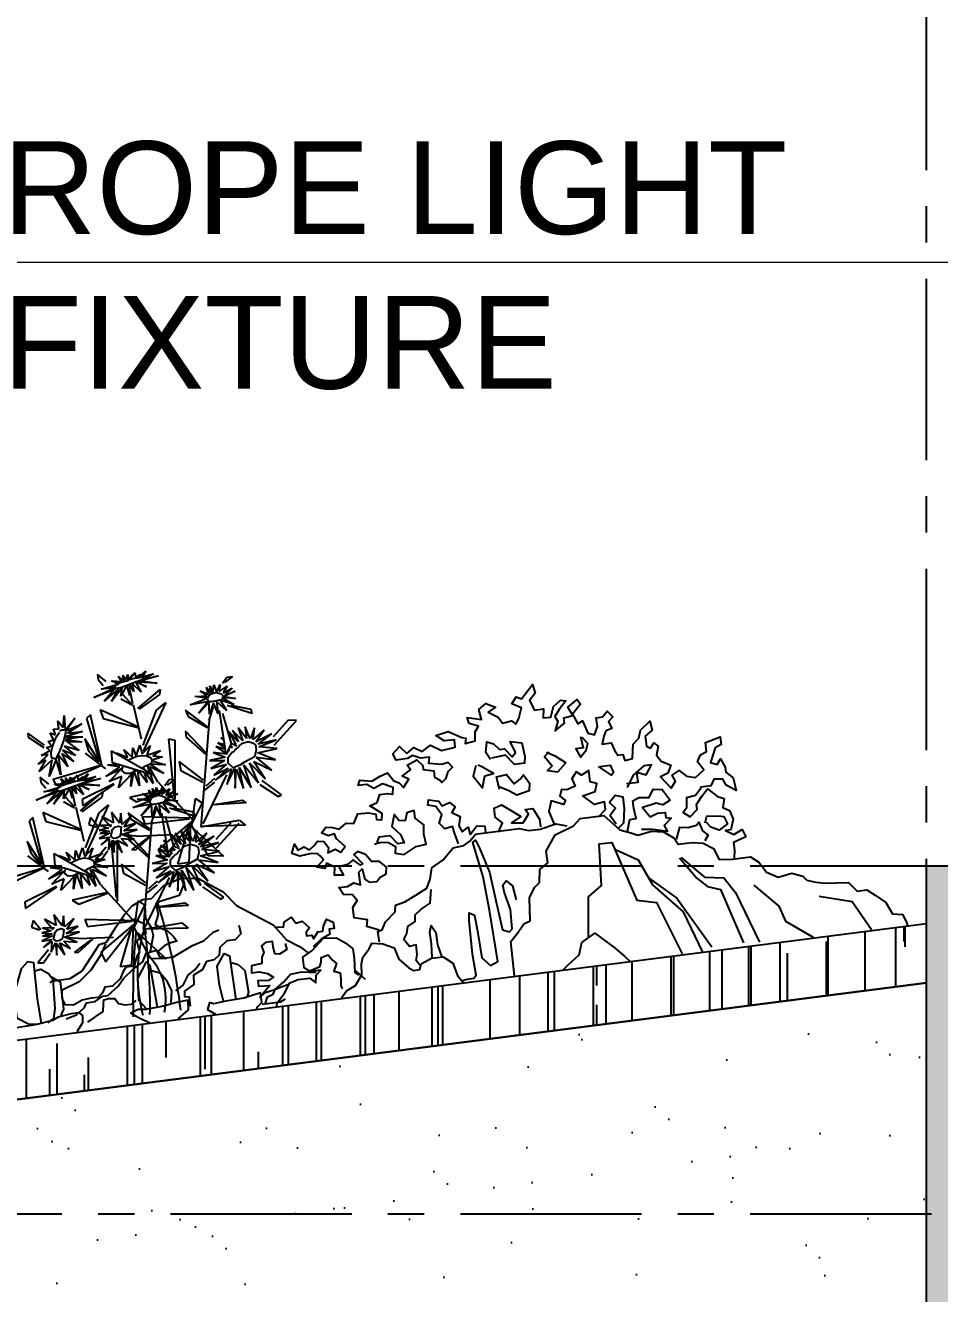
# Model space of a CAD drawing. Header units: inches. Extents: x 50027 to 54188, y -4291 to 1318.
# Drawn here: x 51538.45 to 51570, y -135.52 to -91.79 of the extents above; entities that cross this region are included whole.
import ezdxf

# ---------------------------------------------------------------- set-up
doc = ezdxf.new("R2010")
doc.units = ezdxf.units.IN
doc.linetypes.add('CENTER', pattern=[2, 1.25, -0.25, 0.25, -0.25])
doc.layers.add('05--TEXT-3', color=3, linetype='Continuous', lineweight=35)
doc.layers.add('3', color=7, linetype='Continuous', true_color=0x61993b)
doc.layers.add('4', color=7, linetype='Continuous', true_color=0x637d96)
for name, color, linetype in [('A-TYP-ST-Hatch', 8, 'Continuous'), ('AR-FLOWER', 93, 'Continuous'), ('BH', 3, 'Continuous'), ('HATCH', 251, 'Continuous'), ('KERB STONE', 6, 'Continuous'), ('ROAD CL', 251, 'CENTER'), ('SECTION', 8, 'Continuous')]:
    doc.layers.add(name, color=color, linetype=linetype)
doc.styles.add('3-16', font='arial.ttf')
doc.styles.add('TIME NEW', font='times.ttf')
doc.dimstyles.new('3-8 LEADER', dxfattribs={"dimscale": 0.4, "dimtxt": 8, "dimasz": 4, "dimexe": 6, "dimexo": 6, "dimgap": 0, "dimtad": 0, "dimdec": 0, "dimzin": 12, "dimdsep": 46, "dimlunit": 4, "dimtxsty": 'TIME NEW', "dimblk": 'DIM AERO', "dimcen": 0, "dimdle": 20, "dimclrd": 1, "dimclre": 9, "dimclrt": 2, "dimadec": 0, "dimazin": 0, "dimtfac": 1, "dimtdec": 0, "dimtofl": 0, "dimtmove": 1, "dimatfit": 3, "dimldrblk": 'DIM AERO', "dimfxl": 1, "dimtvp": 0.75, "dimtolj": 1, "dimtzin": 12, "dimlwd": 18, "dimlwe": 18, "dimarcsym": 1})

# ---------------------------------------------------------------- blocks, each defined once
blk = doc.blocks.new('DIM AERO')
at = {"color": 2}
blk.add_line((0, 0), (-1.414, 0), dxfattribs=at)
at = {"color": 2, "const_width": 0.01}
blk.add_lwpolyline([(-1, -1), (0, 0), (-1, 1)], dxfattribs=at)
blk = doc.blocks.new('A$C054A269F')
at = {"layer": '3'}
for points in [[(640.5, 51.07), (635.43, 53.32), (636, 56.14), (630.37, 57.82), (630.37, 62.32), (632.62, 65.13), (630.93, 67.95), (626.99, 68.51), (625.3, 71.88), (629.24, 71.88), (632.06, 73.01), (634.87, 71.88), (634.87, 77.51), (636.56, 78.63), (637.12, 74.13), (638.81, 72.45), (642.19, 72.45), (643.88, 74.13), (646.69, 75.26), (647.25, 78.07), (644.44, 80.88), (641.06, 81.44), (638.81, 84.82), (635.43, 86.5), (633.75, 85.38), (637.12, 80.88), (636, 80.32), (633.18, 83.13), (630.37, 81.44), (626.43, 80.88), (628.12, 76.94), (624.18, 77.51), (624.74, 80.88), (621.37, 83.13), (620.24, 80.88), (616.86, 82.01), (620.24, 84.82), (619.11, 86.5), (617.99, 87.63), (615.18, 88.19), (610.11, 87.63), (606.73, 89.32), (608.42, 93.25), (609.55, 90.44), (612.36, 91.57), (614.61, 89.88), (616.86, 91.57), (618.55, 93.25), (621.37, 92.69), (623.05, 89.88), (622.49, 87.63), (625.87, 88.75), (628.12, 87.07), (630.37, 89.32), (626.99, 93.25), (626.43, 95.5), (623.62, 94.94), (620.8, 96.63), (623.05, 98.88), (625.87, 98.31), (628.68, 97.19), (632.06, 99.44), (635.43, 98.88), (637.69, 102.81), (642.19, 102.81), (645.56, 101.69), (645.56, 99.44), (647.82, 98.88), (648.38, 101.69), (646.13, 103.38), (643.31, 105.63), (646.69, 106.75), (648.38, 110.12), (651.76, 110.12), (654.01, 109.56), (654.57, 112.37), (650.07, 114.62), (646.13, 112.94), (643.31, 115.19), (639.37, 115.19), (640.5, 117.44), (645.56, 116.31), (649.5, 118), (652.88, 119.12), (655.13, 115.19), (657.38, 114.06), (659.07, 111.81), (661.89, 115.19), (659.07, 116.87), (663.01, 119.12), (661.89, 121.37), (666.39, 123.06), (668.64, 120.25), (668.64, 118.56), (673.14, 117.44), (673.14, 114.62), (675.39, 112.94), (675.95, 111.81), (678.21, 113.5), (679.33, 116.31), (681.58, 118), (679.89, 120.25), (677.08, 119.69), (671.45, 120.81), (672.02, 123.62), (668.08, 123.62), (664.7, 125.31), (662.45, 124.18), (657.38, 124.18), (656.26, 127), (659.63, 129.81), (662.45, 126.43), (665.82, 128.68), (669.2, 126.43), (673.14, 128.68), (677.64, 125.87), (683.83, 126.43), (683.83, 129.81), (679.33, 129.81), (675.95, 132.62), (681.58, 133.74), (687.21, 130.37), (688.9, 129.81), (688.34, 127.56), (692.84, 128.12), (693.4, 132.06), (695.09, 134.31), (691.15, 135.99), (690.59, 138.81), (696.78, 137.12), (696.21, 141.62), (699.59, 143.87), (703.53, 141.62), (700.15, 139.93), (704.09, 137.12), (705.78, 134.31), (709.72, 134.87), (711.41, 133.18), (713.1, 135.43), (714.79, 139.93), (710.85, 142.18), (713.1, 144.99), (715.35, 143.87), (720.98, 149.49), (721.54, 145.55), (718.73, 142.74), (720.41, 138.24), (724.35, 138.24), (723.79, 134.31), (727.17, 134.31), (728.86, 138.81), (732.23, 141.06), (734.48, 140.49), (731.11, 137.12), (728.86, 134.31), (729.98, 132.06), (728.29, 128.12), (732.79, 130.93), (732.79, 133.18), (736.73, 133.74), (735.05, 137.68), (739.55, 140.49), (740.67, 138.24), (736.73, 134.31), (738.42, 129.81), (740.67, 130.93), (742.36, 125.31), (745.18, 124.18), (746.86, 127.56), (746.86, 131.5), (749.68, 131.5), (751.93, 133.74), (754.18, 130.93), (751.93, 129.25), (753.05, 125.87), (750.24, 125.31), (749.12, 123.06), (747.99, 119.69), (751.93, 119.69), (753.05, 116.31), (754.18, 114.06), (756.43, 114.06), (756.99, 111.25), (760.37, 111.81), (760.93, 115.19), (761.5, 118), (764.31, 120.25), (765.44, 123.62), (769.94, 127), (770.5, 123.06), (767.12, 120.81), (767.12, 116.31), (768.81, 115.19), (770.5, 117.44), (772.19, 115.75), (771.06, 111.81), (772.75, 109), (776.69, 106.75), (775, 103.38), (771.63, 102.25), (775.57, 96.63), (777.82, 99.44), (776.69, 102.25), (780.07, 103.94), (782.88, 101.13), (786.82, 100), (790.76, 102.81), (788.51, 106.75), (790.2, 109.56), (793.01, 110.69), (793.01, 114.62), (799.77, 116.31), (799.77, 112.94), (796.95, 111.81), (794.14, 105.63), (796.95, 104.5), (798.64, 106.75), (800.33, 102.81), (800.33, 100.56), (803.14, 97.75), (803.7, 92.13), (799.77, 94.94), (798.64, 97.75), (794.7, 98.31), (793.01, 95.5), (788.51, 95.5), (787.95, 94.38), (785.7, 92.13), (781.76, 91.57), (781.19, 87.07), (779.51, 85.38), (782.32, 83.13), (785.7, 85.94), (785.7, 88.19), (788.51, 91.57), (791.32, 94.38), (793.57, 92.13), (795.26, 90.44), (798.08, 89.32), (796.95, 85.38), (799.77, 83.69), (800.89, 79.76), (799.2, 75.26), (796.95, 75.26), (800.33, 73.01), (804.27, 74.69), (805.39, 71.32), (799.77, 69.63), (799.77, 66.26), (799.2, 62.88)], [(698.47, 119.12), (696.78, 122.5), (697.9, 127), (700.72, 125.87), (702.97, 123.06), (705.22, 123.06), (708.03, 119.12), (709.72, 120.81), (708.03, 125.87), (713.1, 124.75), (713.66, 118.56), (713.1, 115.75), (708.6, 115.75), (705.22, 120.25), (699.03, 119.69)], [(738.99, 124.18), (739.55, 119.12), (736.17, 119.12), (737.86, 115.19), (740.67, 118), (741.8, 120.81), (739.55, 123.62)], [(691.71, 117.44), (690.02, 112.94), (693.4, 107.31), (695.09, 112.37), (699.03, 112.94), (694.53, 116.31), (692.84, 117.44)], [(724.35, 119.12), (722.1, 117.44), (724.92, 112.94), (722.66, 111.25), (727.17, 110.12), (731.11, 113.5), (727.17, 116.87), (723.23, 119.12)], [(700.72, 105.63), (700.15, 111.25), (704.66, 111.81), (707.47, 107.31), (710.28, 109), (711.97, 110.69), (714.22, 106.75), (713.66, 103.38), (708.03, 102.25), (704.66, 104.5), (700.72, 106.75)], [(742.36, 88.19), (745.74, 91), (745.74, 94.38), (741.24, 93.82), (736.73, 98.31), (742.36, 99.44), (743.49, 102.81), (740.67, 103.94), (740.67, 109), (737.3, 107.31), (735.05, 109), (732.79, 106.19), (733.92, 102.81), (729.98, 101.69), (727.73, 102.25), (726.6, 99.44), (728.86, 97.19), (727.73, 95.5), (722.66, 97.75), (720.98, 93.25), (722.66, 87.07)], [(745.74, 110.12), (750.24, 110.12), (751.37, 106.75), (750.24, 105.63), (745.18, 110.12)], [(756.43, 101.13), (761.5, 101.13), (761.5, 105.63), (765.44, 103.94), (768.25, 107.88), (764.87, 107.88), (759.81, 104.5), (756.43, 99.44)], [(643.31, 88.75), (646.13, 89.32), (649.5, 88.75), (652.32, 86.5), (651.76, 83.69), (655.69, 82.57), (661.32, 85.38), (665.82, 85.94), (665.26, 90.44), (665.82, 94.38), (662.45, 97.75), (662.45, 101.13), (659.07, 100.56), (657.95, 97.19), (655.13, 97.75), (653.44, 100.56), (651.76, 95.5), (655.13, 91.57), (656.26, 87.63), (653.44, 87.63), (650.63, 91.57), (645.56, 91.57), (644.44, 89.32)], [(679.89, 84.26), (678.77, 88.75), (678.21, 92.13), (674.83, 91.57), (672.58, 94.38), (674.27, 97.75), (672.02, 101.69), (668.64, 102.81), (669.2, 105.06), (673.7, 103.94), (674.83, 101.69), (678.21, 102.81), (680.46, 100.56), (678.77, 98.31), (682.15, 96.07), (681.02, 92.13), (682.15, 89.32), (684.96, 91), (685.52, 87.63), (688.9, 91), (692.28, 90.44), (692.28, 87.63)], [(697.9, 87.07), (700.15, 91), (697.34, 93.82), (697.34, 97.75), (700.72, 98.88), (705.78, 94.94), (708.6, 92.69), (704.09, 90.44), (709.16, 89.88), (711.97, 93.25), (710.85, 95.5), (714.22, 95.5), (716.47, 90.44), (716.47, 87.07)], [(750.24, 82.01), (753.05, 84.26), (754.18, 90.44), (754.18, 95.5), (750.8, 96.63), (747.99, 93.82), (750.24, 91), (747.43, 88.19), (749.68, 84.26)], [(754.18, 80.32), (755.87, 85.38), (758.68, 85.38), (758.12, 89.88), (758.12, 93.25), (760.93, 94.38), (765.44, 93.82), (767.69, 97.19), (771.63, 96.63), (774.44, 91.57), (771.06, 89.88), (768.25, 91), (765.44, 90.44), (762.06, 89.88), (764.87, 85.38), (768.25, 86.5), (771.63, 86.5), (771.63, 84.26), (773.88, 83.69), (770.5, 80.88), (771.63, 78.07), (765.44, 79.76), (760.37, 80.32)], [(673.99, 24.48), (676.1, 24.9), (679.06, 24.9), (680.33, 26.17), (679.91, 35.47), (680.33, 50.27), (680.75, 53.65), (682.87, 52.38), (683.29, 45.2), (683.72, 33.36), (687.1, 29.55), (690.48, 30.82), (689.64, 53.65), (688.79, 68.45), (687.52, 76.06), (686.25, 84.09), (687.52, 84.93), (688.79, 81.13), (691.75, 70.14), (693.02, 57.46), (694.29, 44.35), (697.25, 43.08), (698.52, 44.35), (698.95, 52.8), (697.25, 60.41), (696.83, 63.8), (698.52, 65.49), (701.06, 62.95), (701.91, 56.61)], [(558.39, 82.64), (555.29, 77.2), (550.63, 76.43), (546.75, 75.65), (544.8, 74.88), (545.19, 70.22), (543.25, 65.96), (545.58, 64.02), (548.3, 62.46), (550.63, 59.75), (551.79, 57.42), (549.07, 57.03), (546.36, 56.26), (543.25, 54.32)], [(775, 74.13), (777.25, 79.19), (780.63, 78.63), (784.57, 79.19), (785.7, 80.32), (786.82, 76.38), (789.07, 74.13), (787.38, 71.88)], [(788.51, 79.76), (789.64, 82.57), (794.7, 82.01), (796.95, 81.44), (798.08, 78.07), (794.14, 75.82), (790.76, 77.51), (789.07, 79.76)], [(731.42, 36.59), (733.52, 54.04), (739.8, 58.22), (741.2, 76.37), (746.79, 76.37), (754.47, 49.85), (762.85, 47.75), (771.23, 24.02)], [(748.18, 72.88), (757.26, 67.3), (762.15, 55.43), (774.02, 42.17), (780.31, 23.33)], [(529.53, 70.14), (530.9, 68.77), (534.66, 69.46), (538.42, 67.07), (538.76, 62.63), (536.71, 61.94), (534.32, 59.55), (535, 54.77), (533.29, 52.72), (531.92, 48.96), (528.16, 48.96), (526.79, 47.25), (525.09, 44.18), (521.33, 41.45), (517.91, 41.45), (516.54, 39.06), (514.49, 37.35), (511.41, 37.35), (507.31, 37.01), (503.21, 35.3), (499.79, 35.98), (498.76, 39.06), (499.11, 42.47), (498.45, 42.4)], [(595.7, 58.19), (599.07, 57.62), (599.64, 59.87), (603.01, 61.56), (604.7, 58.75), (607.52, 59.31), (610.33, 55.94), (608.64, 54.25), (608.64, 52.56), (610.89, 52.56), (611.46, 50.87), (613.71, 53.69), (615.96, 53.69), (616.52, 55.94), (618.21, 58.75), (621.02, 57.06), (621.02, 54.25), (618.77, 54.25), (618.77, 52), (614.83, 50.31), (610.89, 47.5)], [(656.64, 32.93), (654.95, 35.89), (655.79, 38.43), (655.79, 42.66), (652.83, 42.24), (650.72, 45.62), (652.41, 48.15), (653.26, 51.11), (656.64, 52.8), (657.06, 55.76), (660.02, 57.88), (664.26, 59.99), (665.52, 65.91)], [(775.42, 65.9), (781.71, 56.13), (785.9, 51.94), (791.49, 49.85), (798.47, 25.42)], [(776.12, 65.9), (785.2, 56.13), (793.58, 54.73), (797.77, 47.75), (805.45, 24.72)], [(488.38, 29.16), (487.99, 40.03), (488.38, 55.93), (485.66, 56.71), (482.55, 53.99), (477.9, 43.52), (477.9, 33.04), (482.94, 29.55), (486.82, 29.16)], [(499.39, 29.88), (504.05, 31.04), (507.93, 33.76), (509.09, 35.7), (512.97, 35.7), (516.47, 37.64), (518.8, 37.64), (523.84, 41.13), (526.56, 44.23), (531.22, 47.72), (535.88, 50.44), (537.82, 53.93), (542.48, 54.71), (543.25, 51.99), (545.19, 50.83), (549.46, 50.83), (558.39, 54.71), (563.83, 56.26), (568.1, 59.36), (570.81, 60.14)], [(760.75, 58.92), (771.93, 48.45), (784.5, 25.42)], [(488.38, 52.44), (491.09, 52.83), (494.2, 50.5), (495.75, 47.78), (494.98, 34.98), (493.81, 30.72), (491.09, 29.16)], [(534.95, 29.5), (531.99, 33.73), (532.83, 43.45), (537.49, 50.21), (538.76, 48.52), (539.6, 29.92)], [(598.86, 50.45), (599.24, 47.74), (595.75, 46.18), (593.81, 46.57), (593.42, 49.68), (593.42, 52), (590.32, 52), (588.38, 50.84), (589.15, 47.74), (587.99, 45.8), (587.6, 43.08), (582.94, 42.69), (582.55, 39.59), (586.05, 39.59), (589.54, 38.43), (591.87, 36.49), (589.54, 35.32), (584.88, 35.71), (584.88, 33.38), (589.93, 32.99), (584.88, 28.34)], [(662.14, 36.32), (662.56, 42.24), (662.56, 47.31), (663.41, 50.27), (665.1, 46.89), (665.1, 41.39), (666.37, 35.89)], [(538.65, 46.36), (542.88, 44.67), (544.99, 41.29), (546.68, 36.22), (545.84, 31.15)], [(568.79, 28.72), (567.95, 35.91), (567.95, 44.36), (571.76, 49.44), (573.87, 48.17), (574.29, 28.72)], [(574.29, 45.21), (577.26, 43.94), (579.79, 40.98), (580.22, 31.26), (579.37, 29.57)], [(806.15, 49.85), (815.93, 39.38), (818.03, 32.4), (829.2, 24.02)], [(834.09, 41.47), (848.06, 37.28), (855.04, 24.02)]]:
    blk.add_lwpolyline(points, dxfattribs=at)
blk.add_point((651.77, 113.89), dxfattribs=at)
at = {"layer": '4'}
for points in [[(494.32, 46.36), (495.04, 47.08), (503.35, 47.08), (508.88, 49.85), (516.08, 58.15), (517.74, 60.36), (521.06, 60.91), (526.04, 67), (530.47, 71.98), (534.35, 75.29), (539.33, 77.51), (543.2, 77.51), (549.29, 82.49), (557.04, 84.7), (564.79, 83.59), (574.76, 76.4), (579.74, 69.76), (594.69, 59.25), (599.67, 52.06), (605.2, 48.19), (608.45, 44.95)], [(639.97, 45.87), (639.97, 50.61), (641.86, 51.08), (643.76, 54.4), (648.5, 58.18), (648.97, 61.03), (653.24, 61.97), (658.45, 64.34), (663.66, 66.71), (665.56, 70.5), (666.98, 75.23), (672.19, 78.07), (677.4, 82.81), (682.14, 83.28), (684.99, 84.7), (687.83, 87.55), (692.09, 87.55), (696.83, 87.55), (707.26, 87.55), (711.05, 86.12), (716.26, 86.12), (723.37, 87.55), (728.11, 86.12)], [(696.89, 23.63), (697.31, 38.77), (700.62, 42.08), (703.94, 45.87), (706.79, 46.82), (707.73, 56.76), (710.58, 61.03), (712.95, 62.92), (713.89, 68.6), (717.69, 70.97), (717.69, 76.18), (722.42, 82.81), (730.95, 85.65), (734.27, 88.49), (744.7, 88.49), (750.86, 81.39), (755.6, 79.49), (758.44, 78.07), (764.6, 79.02), (769.81, 78.07), (774.08, 74.76), (775.5, 71.92), (781.66, 71.92), (786.4, 70.97), (790.66, 68.13), (792.56, 62.92), (798.25, 62.45), (806.3, 62.45), (809.62, 59.6), (812.46, 54.87), (817.2, 52.03), (823.36, 52.98), (828.1, 51.08), (829.52, 49.19), (833.31, 47.77), (837.58, 46.82), (842.32, 46.35), (847.53, 45.87), (850.85, 41.61), (855.11, 41.61), (858.43, 38.77), (862.7, 34.98), (865.07, 29.77), (869.33, 28.82), (870.75, 25.03), (870.84, 23.63)], [(539.85, 74.89), (539.46, 69.07), (541.4, 64.8), (541.79, 61.31), (539.46, 53.94)], [(520.64, 60.23), (517.91, 55.79), (512.78, 49.65), (506.97, 45.2), (499.11, 42.47)], [(579.7, 60.97), (580.05, 57.21), (577.31, 54.82), (573.55, 54.82), (570.13, 52.43), (569.45, 49.02), (567.06, 47.31), (563.64, 46.97), (561.25, 43.55), (557.14, 41.84), (556.8, 37.74), (552.36, 35.35), (552.02, 32.96), (554.07, 32.62), (554.07, 28.52)], [(591.82, 23.63), (592.1, 25.03), (595.89, 28.82), (598.74, 33.09), (602.53, 34.03), (607.74, 34.03), (610.11, 31.66), (610.59, 34.98), (612.95, 36.87), (608.22, 36.87), (605.85, 38.77), (605.85, 43.5), (610.11, 45.87), (615.8, 50.61), (621.48, 50.13), (625.28, 47.29), (628.12, 44.45), (628.12, 40.19), (627.65, 34.03), (629.07, 32.61)], [(495.22, 48.97), (498.71, 46.26), (498.71, 38.11), (498.71, 34.23), (497.16, 31.52)], [(548.67, 35.98), (552.09, 38.03), (554.83, 42.13), (558.24, 44.18), (560.64, 46.57)], [(620.43, 23.63), (622.91, 26.46), (627.17, 28.35), (630.49, 32.61), (630.96, 37.35), (631.91, 40.19), (635.23, 43.5), (636.65, 45.87), (641.39, 44.92), (646.13, 42.56), (647.55, 37.35), (651.34, 33.09), (653.24, 31.66), (656.08, 31.66), (657.03, 34.03), (661.77, 35.93), (666.98, 35.93), (670.77, 32.61), (672.19, 26.93), (674.18, 23.63)], [(608.4, 37.31), (612.67, 38.47), (613.45, 40.41), (613.84, 42.35), (616.94, 43.13), (618.49, 40.8), (620.05, 38.86), (618.49, 35.76), (621.21, 34.6), (621.21, 31.88), (620.82, 29.16), (621.21, 27.61)], [(508.6, 27.15), (512.36, 29.2), (515.78, 30.91), (516.47, 34.33), (516.81, 36.04), (518.86, 36.38), (521.59, 36.04), (522.96, 33.64), (525.69, 32.62), (528.77, 32.62), (530.82, 33.99)], [(584.79, 28.33), (587.51, 30.27), (591.78, 31.04), (596.05, 33.76), (599.54, 36.86), (604.59, 37.25), (610.8, 36.09)], [(627.68, 34.51), (628.45, 34.36), (631.78, 30.49)], [(718.49, 23.63), (721, 25.51), (726.22, 29.3), (728.11, 34.51), (734.27, 37.82), (741.85, 30.72), (746.12, 25.98), (747.95, 23.63)], [(472.85, 28.78), (478.22, 28.76), (486.39, 29.12), (493.42, 29.94), (496.14, 31.1), (501.96, 31.88), (505.07, 31.88), (506.62, 30.33), (506.23, 27.23), (503.18, 23.63)], [(531.14, 29.92), (527.76, 28.65), (531.99, 25.69), (535.44, 23.63)], [(548.13, 23.63), (553.14, 26.96), (553.56, 31.19), (548.49, 30.77), (541.72, 29.92), (534.53, 29.5), (531.14, 29.92)], [(562.59, 29.02), (561.32, 26.06), (564.68, 23.63)], [(582.7, 23.63), (583.32, 24.37), (585.44, 26.06), (585.44, 30.29), (577.82, 29.02), (569.78, 28.6), (564.28, 28.18), (562.59, 29.02)], [(587, 25.59), (588.16, 28.31), (590.88, 29.08), (592.04, 31.02), (594.76, 31.8), (598.25, 32.57)], [(585.53, 25.37), (593.59, 25.37), (595.96, 26.32)]]:
    blk.add_lwpolyline(points, dxfattribs=at)
blk = doc.blocks.new('FLOWER1')
at = {"color": 140, "linetype": 'Continuous'}
for p, q in [((-0.4, 288.8), (-0.6, 284.3)), ((4.2, 284), (-0.4, 288.8)), ((-7.6, 281.9), (-20.5, 282.9)), ((-20.5, 282.9), (-4.6, 280.8)), ((-4.6, 280.8), (-18.6, 276.9)), ((-18.6, 276.9), (-1.7, 279.9)), ((-6.2, 284), (-16.4, 285.4)), ((-16.4, 285.4), (-7.6, 281.9)), ((-2.5, 283.5), (-10, 288.5)), ((-10, 288.5), (-6.2, 284)), ((-8.9, 274.8), (0.2, 280.6)), ((-1.7, 279.9), (-8.9, 274.8)), ((-0.6, 284.3), (-5.5, 286.6)), ((-5.5, 286.6), (-2.5, 283.5)), ((0.2, 280.6), (-3.5, 270.8)), ((-3.5, 270.8), (3.3, 279.7)), ((6.3, 283.6), (1.8, 287)), ((1.8, 287), (4.2, 284)), ((3.3, 279.7), (2.7, 272.4)), ((2.7, 272.4), (5.9, 279.1)), ((7.7, 283.5), (5.8, 287.7)), ((5.8, 287.7), (6.3, 283.6)), ((5.9, 279.1), (6.5, 269.3)), ((6.5, 269.3), (7.9, 278.5)), ((10.3, 287.9), (7.7, 283.5)), ((7.9, 278.5), (14.5, 269.8)), ((9.5, 282.5), (10.3, 287.9)), ((14.5, 287.3), (9.5, 282.5)), ((12.1, 282.3), (14.5, 287.3)), ((20.8, 284.1), (12.1, 282.3)), ((15.5, 280.5), (20.8, 284.1)), ((30.9, 278.2), (15.5, 280.5)), ((19, 277.9), (30.9, 278.2)), ((38.2, 271.9), (19, 277.9)), ((14.5, 269.8), (12.5, 276.8)), ((12.5, 276.8), (23.3, 266.4)), ((23.3, 266.4), (15.3, 276.7)), ((15.3, 276.7), (29.6, 267.5)), ((18.4, 276.5), (38.2, 271.9)), ((29.6, 267.5), (19.8, 276.3)), ((54.5, 199.7), (41.6, 200.7)), ((41.6, 200.7), (57.4, 198.5)), ((55.9, 201.8), (45.7, 203.2)), ((45.7, 203.2), (54.5, 199.7)), ((59.6, 201.3), (52, 206.3)), ((52, 206.3), (55.9, 201.8)), ((61.5, 202), (56.6, 204.4)), ((56.6, 204.4), (59.6, 201.3)), ((61.7, 206.6), (61.5, 202)), ((66.3, 201.8), (61.7, 206.6)), ((68.4, 201.4), (63.9, 204.8)), ((63.9, 204.8), (66.3, 201.8)), ((69.8, 201.3), (67.9, 205.5)), ((67.9, 205.5), (68.4, 201.4)), ((72.3, 205.7), (69.8, 201.3)), ((71.6, 200.3), (72.3, 205.7)), ((76.6, 205.1), (71.6, 200.3)), ((74.2, 200.1), (76.6, 205.1)), ((82.9, 201.8), (74.2, 200.1)), ((77.6, 198.3), (82.9, 201.8)), ((57.4, 198.5), (43.4, 194.7)), ((43.4, 194.7), (60.4, 197.7)), ((53.1, 192.6), (62.3, 198.4)), ((60.4, 197.7), (53.1, 192.6)), ((62.3, 198.4), (58.6, 188.6)), ((58.6, 188.6), (65.4, 197.5)), ((65.4, 197.5), (64.8, 190.2)), ((64.8, 190.2), (68, 196.9)), ((68, 196.9), (68.6, 187.1)), ((68.6, 187.1), (69.9, 196.2)), ((69.9, 196.2), (76.6, 187.5)), ((76.6, 187.5), (74.6, 194.6)), ((74.6, 194.6), (85.4, 184.1)), ((85.4, 184.1), (77.4, 194.4)), ((77.4, 194.4), (91.7, 185.3)), ((92.9, 196), (77.6, 198.3)), ((80.5, 194.2), (100.3, 189.7)), ((81.1, 195.7), (92.9, 196)), ((100.3, 189.7), (81.1, 195.7)), ((91.7, 185.3), (81.9, 194.1))]:
    blk.add_line(p, q, dxfattribs=at)
at = {"color": 86, "linetype": 'Continuous'}
for p, q in [((25.4, 284.2), (32.3, 291.3)), ((32.3, 291.3), (32.2, 286.9)), ((32.2, 286.9), (28.6, 281.2)), ((-79.7, 273.8), (-84.8, 273.5)), ((-84.8, 273.5), (-77.1, 269.2)), ((-75.2, 269.1), (-79.7, 273.8)), ((1.2, 257.2), (-20.5, 271)), ((-20.5, 271), (-19.2, 266.7)), ((-19.2, 266.7), (0.1, 256.3)), ((5, 261.8), (5.7, 273)), ((14.8, 267.6), (5.8, 260.8)), ((6.2, 261.7), (12.2, 270.7)), ((-14.8, 253.3), (-23.7, 259.1)), ((-23.7, 259.1), (1.7, 219.3)), ((4.9, 261.1), (1.9, 230.5)), ((3.9, 241.6), (34.1, 260.4)), ((34.1, 260.4), (32.4, 252.4)), ((39.2, 212.1), (43.2, 257.2)), ((43.2, 257.2), (46.9, 254.5)), ((-97.3, 239.1), (-76.6, 249)), ((-79.8, 249), (-96.9, 243.1)), ((-70, 206.7), (-69.3, 245.6)), ((-58, 232.3), (-40.1, 250)), ((-40.1, 250), (-41.5, 244.1)), ((1, 224.7), (-14.8, 253.3)), ((32.4, 252.4), (2.3, 240)), ((46.9, 254.5), (40.9, 215.4)), ((86.5, 236.4), (99.8, 248.7)), ((100, 245.2), (87.5, 234.4)), ((99.8, 248.7), (100, 245.2)), ((-96.9, 243.1), (-97.3, 239.1)), ((-71.7, 242.7), (-75.6, 215.6)), ((-59.2, 238.5), (-39.3, 146.9)), ((-41.5, 244.1), (-56.6, 232.4)), ((40.9, 215.4), (50.9, 237)), ((50.9, 237), (49.2, 226.8)), ((-135.1, 227.7), (-128, 229.1)), ((-112.7, 209.1), (-135.1, 227.7)), ((-128, 229.1), (-112.9, 216.4)), ((-52.5, 210.9), (-37.5, 231.6)), ((-37.3, 226.5), (-52.2, 209)), ((-37.5, 231.6), (-37.3, 226.5)), ((-22.1, 227.1), (-27, 225.1)), ((-27, 225.1), (-20.1, 174.1)), ((-20, 177.7), (-22.1, 227.1)), ((29.2, 223.4), (-5, 197.3)), ((29.7, 213), (29.2, 223.4)), ((52.4, 224.5), (36.5, 208.5)), ((49.2, 226.8), (42.6, 215.8)), ((-75.6, 215.6), (-70, 206.7)), ((-4.5, 197.3), (29.7, 213)), ((39.6, 211.9), (80.9, 199.6)), ((83.1, 205.7), (40.5, 212.4)), ((-47.2, 187.1), (-28.3, 206.1)), ((-28.3, 206.1), (-28.8, 198.3)), ((80.9, 199.6), (83.1, 205.7)), ((87.5, 201.9), (94.3, 209.1)), ((94.3, 204.6), (90.7, 199)), ((94.3, 209.1), (94.3, 204.6)), ((-68, 188.9), (-41.4, 149.4)), ((-28.8, 198.3), (-46.4, 185.3)), ((-7.5, 191.1), (-32.7, 154.6)), ((-17.6, 191.6), (-22.7, 191.3)), ((-22.7, 191.3), (-15, 187)), ((-13.1, 186.9), (-17.6, 191.6)), ((60.5, 179), (30.5, 194.1)), ((31, 194.7), (60.4, 184.8)), ((67.1, 179.6), (67.8, 190.8)), ((-113.2, 165.2), (-98.1, 179.8)), ((-49, 181.8), (-57.4, 187.5)), ((-46.8, 177.9), (-57, 184.1)), ((-12.7, 183.4), (18.9, 180.9)), ((13.6, 176.4), (-12.5, 182.6)), ((18.9, 180.9), (13.6, 176.4)), ((63.3, 175), (41.6, 188.8)), ((41.6, 188.8), (42.9, 184.5)), ((42.9, 184.5), (62.1, 174.1)), ((60.4, 184.8), (60.5, 179)), ((66.9, 178.9), (64, 148.3)), ((66, 159.4), (96.2, 178.1)), ((76.9, 185.3), (67.9, 178.5)), ((68.3, 179.5), (74.3, 188.5)), ((96.2, 178.1), (94.5, 170.1)), ((-95.8, 176.7), (-110.1, 164.1)), ((-38.3, 172.2), (-43.3, 167.7)), ((-43.3, 167.7), (-32.4, 151.4)), ((-31.8, 149), (-38.3, 172.2)), ((-35.2, 156.8), (-14.5, 166.8)), ((-17.7, 166.7), (-34.8, 160.8)), ((4.1, 150.1), (21.9, 167.8)), ((21.9, 167.8), (20.6, 161.9)), ((47.2, 171.1), (38.3, 176.9)), ((38.3, 176.9), (63.8, 137.1)), ((63.1, 142.5), (47.2, 171.1)), ((49.6, 158.8), (55.4, 168)), ((55.4, 168), (57.6, 162.2)), ((94.5, 170.1), (64.4, 157.8)), ((101.3, 129.9), (105.3, 175)), ((109, 172.2), (103, 133.2)), ((105.3, 175), (109, 172.2)), ((-110.1, 164.1), (-113.2, 165.2)), ((-78.6, 165.1), (-81.5, 162.4)), ((-81.5, 162.4), (-52.4, 164.6)), ((-53.6, 164.8), (-78.6, 165.1)), ((-34.8, 160.8), (-35.2, 156.8)), ((-31.9, 155.6), (10.3, 162.6)), ((8.8, 156.2), (-30.6, 155.3)), ((-9.6, 160.5), (-13.5, 133.4)), ((-7.9, 124.5), (-7.2, 163.4)), ((2.9, 156.3), (22.8, 64.7)), ((20.6, 161.9), (5.5, 150.2)), ((10.3, 162.6), (8.8, 156.2)), ((57.6, 162.2), (50.9, 158.9)), ((-73.5, 148.2), (-78.5, 142.9)), ((-78.5, 142.9), (-39.9, 147.1)), ((-39.4, 147), (-73.5, 148.2)), ((-50.6, 126.8), (-73, 145.4)), ((-65.9, 146.9), (-50.8, 134.2)), ((-29.7, 149.9), (-55.6, 118.7)), ((-42.2, 120.8), (-31.8, 149)), ((-33.1, 153.5), (0.2, 132.3)), ((-2.7, 123.3), (-30.8, 150.7)), ((-30.8, 150.7), (-24.9, 117.4)), ((-15.1, 117.3), (-29.7, 149.9)), ((17.9, 146.6), (-12.7, 143.8)), ((5.5, 144.5), (20.2, 134.3)), ((9.6, 128.7), (24.6, 149.4)), ((17.9, 146.6), (26.9, 148.5)), ((24.6, 149.4), (24.8, 144.3)), ((40, 144.9), (35.1, 142.9)), ((42.1, 95.5), (40, 144.9)), ((103, 133.2), (113, 154.8)), ((111.3, 144.5), (104.7, 133.6)), ((113, 154.8), (111.3, 144.5)), ((-13.5, 133.4), (-7.9, 124.5)), ((23.2, 135.2), (7.1, 144.1)), ((24.8, 144.3), (9.8, 126.8)), ((20.2, 134.3), (23.2, 135.2)), ((35.1, 142.9), (42, 91.9)), ((51.3, 129.8), (44.3, 137.4)), ((45.3, 140.4), (56.3, 130.6)), ((91.2, 141.1), (57.1, 115.1)), ((91.8, 130.7), (91.2, 141.1)), ((114.5, 142.3), (98.6, 126.3)), ((0.2, 132.3), (-2.7, 123.3)), ((14.9, 104.8), (33.8, 123.9)), ((33.8, 123.9), (33.3, 116)), ((56.3, 130.6), (51.3, 129.8)), ((57.6, 115.1), (91.8, 130.7)), ((101.7, 129.7), (143, 117.3)), ((145.2, 123.5), (102.6, 130.2)), ((-55.6, 118.7), (-42.2, 120.8)), ((-24.9, 117.4), (-15.1, 117.3)), ((33.3, 116), (15.6, 103)), ((122.6, 96.8), (92.5, 111.9)), ((93.1, 112.4), (122.4, 102.6)), ((-6, 106.7), (20.7, 67.1)), ((13.1, 99.6), (4.7, 105.3)), ((15.3, 95.7), (5.1, 101.8)), ((54.6, 108.9), (29.4, 72.3)), ((49.3, 101.1), (81, 98.6)), ((75.7, 94.2), (49.6, 100.3)), ((122.4, 102.6), (122.6, 96.8)), ((-51.1, 83), (-36, 97.5)), ((-33.7, 94.5), (-48, 81.9)), ((23.8, 90), (18.8, 85.5)), ((30.3, 66.8), (23.8, 90)), ((81, 98.6), (75.7, 94.2)), ((-48, 81.9), (-51.1, 83)), ((-16.5, 82.9), (-19.4, 80.2)), ((-19.4, 80.2), (9.7, 82.4)), ((8.4, 82.6), (-16.5, 82.9)), ((18.8, 85.5), (29.7, 69.2)), ((30.2, 73.4), (72.4, 80.4)), ((72.4, 80.4), (70.9, 74)), ((111.7, 76.6), (117.4, 85.7)), ((119.7, 80), (112.9, 76.7)), ((117.4, 85.7), (119.7, 80)), ((32.4, 67.7), (6.4, 36.5)), ((19.9, 38.6), (30.3, 66.8)), ((29, 71.2), (62.3, 50.1)), ((59.3, 41.1), (31.3, 68.5)), ((31.3, 68.5), (37.1, 35.1)), ((70.9, 74), (31.5, 73.1)), ((47, 35), (32.4, 67.7)), ((-11.4, 65.9), (-16.4, 60.6)), ((-16.4, 60.6), (22.2, 64.9)), ((22.7, 64.8), (-11.4, 65.9)), ((80, 64.4), (49.4, 61.6)), ((67.6, 62.3), (82.3, 52.1)), ((85.3, 53), (69.2, 61.9)), ((80, 64.4), (89, 66.3)), ((107.4, 58.2), (118.4, 48.4)), ((62.3, 50.1), (59.3, 41.1)), ((82.3, 52.1), (85.3, 53)), ((113.4, 47.5), (106.4, 55.2)), ((118.4, 48.4), (113.4, 47.5)), ((6.4, 36.5), (19.9, 38.6)), ((37.1, 35.1), (47, 35))]:
    blk.add_line(p, q, dxfattribs=at)
at = {"color": 221, "linetype": 'Continuous'}
for p, q in [((-69, 261.8), (-73, 268.1)), ((-73, 268.1), (-71.3, 262.2)), ((-67.5, 268.5), (-69, 261.8)), ((-65.8, 261.7), (-67.5, 268.5)), ((-64.1, 268.2), (-65.8, 261.7)), ((-64.1, 261.7), (-64.1, 268.2)), ((-60.8, 267.4), (-64.1, 261.7)), ((-61.7, 261), (-60.8, 267.4)), ((-75.9, 258.4), (-85.3, 260.5)), ((-85.3, 260.5), (-75.1, 257.1)), ((-75.1, 257.1), (-84.7, 254.2)), ((-84.7, 254.2), (-73, 256.7)), ((-74.7, 260.4), (-83, 263.6)), ((-83, 263.6), (-75.9, 258.4)), ((-73, 256.7), (-82.6, 249.2)), ((-71.3, 262.2), (-79, 265.8)), ((-79, 265.8), (-74.7, 260.4)), ((-54.9, 264.9), (-61.7, 261)), ((-60.5, 259.8), (-54.9, 264.9)), ((-49.6, 260.8), (-60.5, 259.8)), ((-60.3, 257.9), (-49.6, 260.8)), ((-44.7, 254.1), (-60.3, 257.9)), ((-82.6, 249.2), (-71.3, 254.5)), ((-71.3, 254.5), (-75.6, 244.9)), ((-75.6, 244.9), (-67.8, 253.7)), ((-67.8, 253.7), (-67.9, 243)), ((-67.9, 243), (-65.1, 253)), ((-65.1, 253), (-60.4, 243.7)), ((-59.2, 238.5), (-64.8, 249.5)), ((-60.4, 243.7), (-61.5, 255.5)), ((-61.5, 255.5), (-51.1, 245.9)), ((-51.1, 245.9), (-61.2, 253.8)), ((-61.1, 254.3), (-60.6, 254.9)), ((-59.7, 254.6), (-44.7, 254.1)), ((2.8, 217.1), (-5.2, 223.6)), ((-5.2, 223.6), (-0.9, 215.5)), ((3.8, 224.9), (2.8, 217.1)), ((8.3, 216), (3.8, 224.9)), ((10.3, 223.5), (8.3, 216)), ((11.8, 215.6), (10.3, 223.5)), ((18.4, 223.2), (11.8, 215.6)), ((15.7, 215.6), (18.4, 223.2)), ((-6.2, 214.1), (-14.5, 212.2)), ((-14.5, 212.2), (-4.1, 210.4)), ((-0.9, 215.5), (-13.4, 217.9)), ((-13.4, 217.9), (-6.2, 214.1)), ((25, 221.2), (15.7, 215.6)), ((23.3, 218.9), (25, 221.2)), ((23.9, 208.6), (34.2, 211.4)), ((25.1, 210.8), (34.2, 211.4)), ((-4.1, 210.4), (-16, 205)), ((-16, 205), (-2.9, 207.4)), ((-2.9, 207.4), (-13.5, 197.5)), ((-13.5, 197.5), (-2.1, 205.1)), ((-7.5, 191.1), (-2.2, 204.2)), ((1.6, 200.1), (-3.2, 190.2)), ((-1.6, 199.7), (-0.6, 206.1)), ((8.1, 203.1), (1.8, 191.8)), ((3.3, 200.9), (1.8, 191.8)), ((2.6, 203.4), (3.3, 205.2)), ((3.3, 205.2), (3.4, 204.1)), ((8.8, 203.4), (9, 189.8)), ((9, 189.8), (12.1, 203.7)), ((12.1, 203.7), (16.6, 190.3)), ((16.6, 190.3), (14.3, 201)), ((14.3, 201), (27.5, 190.6)), ((34.8, 197), (22.7, 206.8)), ((22.7, 206.8), (37, 201.9)), ((27.5, 190.6), (23.3, 200.1)), ((23.3, 200.1), (34.8, 197)), ((37, 201.9), (23.9, 208.6)), ((-1.8, 198.3), (-3.2, 190.2)), ((-13.8, 176.2), (-23.3, 178.3)), ((-23.3, 178.3), (-13, 174.9)), ((-12.6, 178.2), (-20.9, 181.4)), ((-20.9, 181.4), (-13.8, 176.2)), ((-9.2, 179.9), (-16.9, 183.5)), ((-16.9, 183.5), (-12.6, 178.2)), ((-6.9, 179.6), (-10.9, 185.9)), ((-10.9, 185.9), (-9.2, 179.9)), ((-5.4, 186.2), (-6.9, 179.6)), ((-3.7, 179.5), (-5.4, 186.2)), ((-2, 186), (-3.7, 179.5)), ((-2, 179.5), (-2, 186)), ((1.3, 185.2), (-2, 179.5)), ((0.4, 178.8), (1.3, 185.2)), ((7.2, 182.7), (0.4, 178.8)), ((1.6, 177.6), (7.2, 182.7)), ((12.5, 178.6), (1.6, 177.6)), ((1.8, 175.6), (12.5, 178.6)), ((-13, 174.9), (-22.6, 171.9)), ((-22.6, 171.9), (-10.9, 174.5)), ((-10.9, 174.5), (-20.5, 167)), ((-20.5, 167), (-9.2, 172.3)), ((-9.2, 172.3), (-13.5, 162.7)), ((-13.5, 162.7), (-5.7, 171.5)), ((-5.7, 171.5), (-5.8, 160.8)), ((-5.8, 160.8), (-3, 170.8)), ((-3, 170.8), (1.7, 161.4)), ((2.9, 156.3), (-2.7, 167.3)), ((1.7, 161.4), (0.6, 173.3)), ((0.6, 173.3), (11, 163.6)), ((11, 163.6), (0.9, 171.6)), ((1, 172.1), (1.5, 172.7)), ((17.4, 171.8), (1.8, 175.6)), ((2.4, 172.3), (17.4, 171.8)), ((61.2, 133.3), (48.7, 135.7)), ((48.7, 135.7), (55.9, 131.9)), ((64.9, 134.9), (56.9, 141.4)), ((56.9, 141.4), (61.2, 133.3)), ((65.9, 142.7), (64.9, 134.9)), ((70.4, 133.7), (65.9, 142.7)), ((72.3, 141.3), (70.4, 133.7)), ((73.9, 133.3), (72.3, 141.3)), ((80.5, 140.9), (73.9, 133.3)), ((77.8, 133.4), (80.5, 140.9)), ((87.1, 138.9), (77.8, 133.4)), ((85.4, 136.7), (87.1, 138.9)), ((58, 128.2), (46.1, 122.7)), ((46.1, 122.7), (59.2, 125.2)), ((55.9, 131.9), (47.6, 129.9)), ((47.6, 129.9), (58, 128.2)), ((59.2, 125.2), (48.5, 115.3)), ((48.5, 115.3), (60, 122.9)), ((60.5, 117.5), (61.5, 123.9)), ((64.7, 121.2), (65.4, 123)), ((65.4, 123), (65.5, 121.9)), ((96.9, 114.8), (84.8, 124.5)), ((84.8, 124.5), (99.1, 119.7)), ((86, 126.4), (96.3, 129.1)), ((99.1, 119.7), (86, 126.4)), ((87.2, 128.6), (96.3, 129.1)), ((54.6, 108.9), (59.9, 122)), ((63.6, 117.9), (58.9, 108)), ((60.2, 116.1), (58.9, 108)), ((70.2, 120.8), (63.9, 109.5)), ((65.4, 118.6), (63.9, 109.5)), ((70.9, 121.2), (71.1, 107.6)), ((71.1, 107.6), (74.2, 121.5)), ((74.2, 121.5), (78.7, 108)), ((78.7, 108), (76.4, 118.8)), ((76.4, 118.8), (89.6, 108.3)), ((89.6, 108.3), (85.4, 117.9)), ((85.4, 117.9), (96.9, 114.8))]:
    blk.add_line(p, q, dxfattribs=at)
at = {"color": 50, "linetype": 'Continuous'}
for p, q in [((-72.8, 259.8), (-74.5, 258)), ((-74.5, 258), (-73.8, 256)), ((-73.8, 256), (-72.2, 254.8)), ((-69.1, 261.6), (-72.8, 259.8)), ((-66.1, 261.4), (-69.1, 261.6)), ((-63, 260.6), (-66.1, 261.4)), ((-62.2, 260), (-63, 260.6)), ((-60.8, 257.8), (-62.2, 260)), ((-60.5, 256.3), (-60.8, 257.8)), ((-60.6, 254.9), (-60.5, 256.3)), ((-72.2, 254.8), (-69.2, 254.6)), ((-69.2, 254.6), (-66.4, 254.2)), ((-66.4, 254.2), (-63, 254.2)), ((-63, 254.2), (-60.4, 254.4)), ((67.1, 247.1), (66.6, 245.5)), ((66.6, 245.5), (67.7, 242.3)), ((69.8, 247.6), (67.1, 247.1)), ((71.7, 246.8), (69.8, 247.6)), ((75.6, 241.9), (72.2, 245.8)), ((67.7, 242.3), (69.3, 238.6)), ((69.3, 238.6), (72, 233.5)), ((72, 233.5), (75, 228.1)), ((78.6, 236.5), (75.6, 241.9)), ((80.2, 233.1), (78.6, 236.5)), ((75, 228.1), (78.7, 223)), ((78.7, 223), (82, 224.5)), ((81.7, 229.3), (80.2, 233.1)), ((82, 224.5), (81.7, 229.3)), ((-3.8, 213), (-4.9, 210.6)), ((-0.6, 214.9), (-3.8, 213)), ((3.1, 215.9), (-0.6, 214.9)), ((7.4, 215.8), (3.1, 215.9)), ((10.8, 215.2), (7.4, 215.8)), ((13.9, 214), (10.8, 215.2)), ((15.5, 213), (13.9, 214)), ((-4.9, 210.6), (-4.6, 208.5)), ((-4.6, 208.5), (-2.2, 207.2)), ((-2.2, 207.2), (2.8, 205.6)), ((4.5, 204.9), (2.8, 205.6)), ((9.6, 203.3), (10.7, 203)), ((10.7, 203), (15.4, 201.7)), ((15.4, 201.7), (19.6, 202)), ((19.6, 202), (22.4, 205.3)), ((20.6, 208.8), (21.3, 207.9)), ((22.4, 205.3), (21.3, 207.9)), ((-7.1, 179.3), (-10.7, 177.6)), ((-4, 179.2), (-7.1, 179.3)), ((-0.9, 178.3), (-4, 179.2)), ((-0.2, 177.8), (-0.9, 178.3)), ((1.2, 175.6), (-0.2, 177.8)), ((-10.7, 177.6), (-12.4, 175.8)), ((-12.4, 175.8), (-11.7, 173.8)), ((-11.7, 173.8), (-10.2, 172.6)), ((-10.2, 172.6), (-7.1, 172.3)), ((-7.1, 172.3), (-4.3, 172)), ((-4.3, 172), (-0.9, 171.9)), ((-0.9, 171.9), (1.7, 172.2)), ((1.6, 174.1), (1.2, 175.6)), ((1.5, 172.7), (1.6, 174.1)), ((28.7, 158.4), (28.4, 168.3)), ((28.4, 168.3), (30.8, 159.7)), ((30.8, 159.7), (36.5, 170.2)), ((36.5, 170.2), (35.9, 160.7)), ((35.9, 160.7), (45.3, 167.7)), ((45.3, 167.7), (38.8, 157.6)), ((28, 152.6), (16.8, 157.6)), ((16.8, 157.6), (27.1, 156.1)), ((27.1, 156.1), (19.8, 164.6)), ((19.8, 164.6), (28.7, 158.4)), ((37.7, 158.5), (48.1, 160.4)), ((49.2, 156.1), (40.4, 154)), ((48.1, 160.4), (40.9, 156.7)), ((40.9, 156.7), (49.2, 156.1)), ((16.3, 152.3), (28, 152.6)), ((30, 149.5), (16.3, 152.3)), ((19.6, 143.8), (30, 149.5)), ((31.1, 146.2), (19.6, 143.8)), ((26.1, 139.1), (31.1, 146.2)), ((34.8, 145.2), (26.1, 139.1)), ((31.8, 134.1), (34.8, 145.2)), ((37.3, 145.1), (31.8, 134.1)), ((39, 135), (37.3, 145.1)), ((43.4, 138), (38.6, 145.8)), ((38.6, 145.8), (39, 135)), ((49.1, 153), (40.3, 152.3)), ((40.3, 152.3), (50.2, 148.8)), ((40.4, 154), (49.1, 153)), ((50.2, 148.8), (41.2, 148.9)), ((41.2, 148.9), (49.3, 143.2)), ((49.3, 143.2), (41.7, 147.3)), ((41.7, 147.3), (43.4, 138)), ((65.2, 133.7), (61.5, 132.7)), ((69.5, 133.6), (65.2, 133.7)), ((72.9, 132.9), (69.5, 133.6)), ((58.3, 130.7), (57.2, 128.4)), ((57.2, 128.4), (57.5, 126.3)), ((57.5, 126.3), (59.9, 124.9)), ((61.5, 132.7), (58.3, 130.7)), ((59.9, 124.9), (64.8, 123.4)), ((66.6, 122.7), (64.8, 123.4)), ((75.9, 131.7), (72.9, 132.9)), ((77.6, 130.7), (75.9, 131.7)), ((81.7, 119.8), (84.4, 123)), ((82.7, 126.5), (83.4, 125.7)), ((84.4, 123), (83.4, 125.7)), ((71.7, 121), (72.8, 120.7)), ((72.8, 120.7), (77.5, 119.5)), ((77.5, 119.5), (81.7, 119.8)), ((89.1, 73.9), (81.9, 82.4)), ((81.9, 82.4), (90.8, 76.2)), ((90.8, 76.2), (90.5, 86.1)), ((90.5, 86.1), (92.8, 77.4)), ((92.8, 77.4), (98.6, 88)), ((98.6, 88), (97.9, 78.5)), ((97.9, 78.5), (107.4, 85.5)), ((99.8, 76.3), (110.2, 78.1)), ((107.4, 85.5), (100.9, 75.4)), ((110.2, 78.1), (103, 74.5)), ((78.4, 70.1), (90.1, 70.4)), ((92.1, 67.3), (78.4, 70.1)), ((90.1, 70.4), (78.9, 75.4)), ((78.9, 75.4), (89.1, 73.9)), ((81.7, 61.6), (92.1, 67.3)), ((111.2, 70.8), (102.4, 70.1)), ((102.4, 70.1), (112.3, 66.6)), ((111.3, 73.9), (102.5, 71.8)), ((102.5, 71.8), (111.2, 70.8)), ((103, 74.5), (111.3, 73.9)), ((112.3, 66.6), (103.3, 66.7)), ((103.3, 66.7), (111.4, 61)), ((93.2, 64), (81.7, 61.6)), ((88.2, 56.8), (93.2, 64)), ((96.9, 63), (88.2, 56.8)), ((93.9, 51.9), (96.9, 63)), ((99.4, 62.9), (93.9, 51.9)), ((101, 52.7), (99.4, 62.9)), ((105.5, 55.8), (100.7, 63.6)), ((100.7, 63.6), (101, 52.7)), ((111.4, 61), (103.7, 65)), ((103.7, 65), (105.5, 55.8))]:
    blk.add_line(p, q, dxfattribs=at)
at = {"color": 1, "linetype": 'Continuous'}
for p, q in [((66.8, 246.9), (57.1, 256.3)), ((57.1, 256.3), (65.7, 246.5)), ((68.3, 249.6), (66, 259.9)), ((66, 259.9), (66.8, 246.9)), ((72.2, 255.8), (68.3, 249.6)), ((72.3, 248.6), (72.2, 255.8)), ((65.7, 246.5), (51.7, 250.5)), ((51.7, 250.5), (65.3, 244.1)), ((77, 249.6), (72.3, 248.6)), ((75.8, 244), (77, 249.6)), ((80.3, 246.4), (75.8, 244)), ((78.2, 240), (80.3, 246.4)), ((65.3, 244.1), (51.9, 243.7)), ((51.9, 243.7), (67.4, 241)), ((67.4, 241), (52.5, 239)), ((52.5, 239), (67.9, 238.7)), ((67.9, 238.7), (53.5, 234.9)), ((53.5, 234.9), (65.8, 236.1)), ((67.6, 237.6), (57.1, 227.6)), ((82.9, 239.2), (78.2, 240)), ((80.8, 234.8), (82.9, 239.2)), ((85.3, 234.1), (80.8, 234.8)), ((82.6, 231.2), (85.3, 234.1)), ((57.1, 227.6), (69.7, 233.3)), ((69.7, 233.3), (60.9, 223.6)), ((60.9, 223.6), (71.6, 229.9)), ((71.6, 229.9), (63.1, 218.6)), ((63.1, 218.6), (72.7, 227.1)), ((72.7, 227.1), (68.9, 214.8)), ((68.9, 214.8), (75.8, 226.2)), ((75.8, 226.2), (76, 208.7)), ((76, 208.7), (78.1, 222.4)), ((78.1, 222.4), (86.2, 208.7)), ((86.2, 208.7), (81.7, 222.6)), ((81.7, 222.6), (94.5, 213.8)), ((90.7, 227.8), (82.6, 231.2)), ((94.3, 220.5), (84.5, 227.8)), ((84.5, 227.8), (90.7, 227.8)), ((94.5, 213.8), (87.3, 223.3)), ((87.3, 223.3), (94.3, 220.5))]:
    blk.add_line(p, q, dxfattribs=at)
at = {"color": 191, "linetype": 'Continuous'}
for p, q in [((-97.3, 214), (-106, 223.4)), ((-106, 223.4), (-95.2, 216.4)), ((-95.2, 216.4), (-97.7, 226.4)), ((-97.7, 226.4), (-92.7, 217.5)), ((-92.7, 217.5), (-89.7, 228.4)), ((-89.7, 228.4), (-89.5, 218)), ((-89.5, 218), (-83.5, 228.4)), ((-83.5, 228.4), (-86.2, 216.4)), ((-86.2, 216.4), (-78.3, 226.7)), ((-78.3, 226.7), (-82.1, 216.1)), ((-82.1, 216.1), (-75, 225.9)), ((-75, 225.9), (-79.6, 214.2)), ((-99.4, 209.3), (-115.1, 213.5)), ((-115.1, 213.5), (-99, 211.9)), ((-99, 211.9), (-112, 219.3)), ((-112, 219.3), (-97.3, 214)), ((-75.4, 216.3), (-80.3, 212.9)), ((-74.8, 213.7), (-76.4, 211.9)), ((-74.5, 212.8), (-76.4, 211.9)), ((-62, 214.9), (-70.5, 207)), ((-69.8, 219.2), (-67.5, 221.8)), ((-69.7, 220.2), (-67.5, 221.8)), ((-69.7, 211.1), (-62, 214.9)), ((-69.5, 215.2), (-64.1, 217.7)), ((-69.5, 212.8), (-64.1, 217.7)), ((-114.9, 205.9), (-99.4, 209.3)), ((-97.8, 204.2), (-114.9, 205.9)), ((-112.2, 196.1), (-97.8, 204.2)), ((-95.6, 200.7), (-112.2, 196.1)), ((-107.8, 187.6), (-95.6, 200.7)), ((-72.4, 210.2), (-73.4, 209.3)), ((-72.4, 209.8), (-73.4, 209.3)), ((-70.5, 207), (-59, 209.8)), ((-59, 209.8), (-68.7, 204.6)), ((-68.7, 204.6), (-54.9, 203.3)), ((-54.9, 203.3), (-68.1, 201.7)), ((-68.1, 201.7), (-54.9, 196.3)), ((-93.1, 197.3), (-107.8, 187.6)), ((-101, 181), (-93.1, 197.3)), ((-89.3, 196.7), (-101, 181)), ((-94.7, 178.3), (-89.3, 196.7)), ((-84.1, 195.7), (-94.7, 178.3)), ((-87.8, 175.1), (-84.1, 195.7)), ((-79.7, 193.9), (-87.8, 175.1)), ((-80.9, 175.2), (-79.7, 193.9)), ((-77.1, 192.8), (-80.9, 175.2)), ((-73.8, 176.4), (-77.1, 192.8)), ((-66.9, 180.5), (-76, 193.4)), ((-76, 193.4), (-73.8, 176.4)), ((-57.8, 185.5), (-72.8, 193.6)), ((-72.8, 193.6), (-66.9, 180.5)), ((-56.7, 190.2), (-70.2, 194.6)), ((-70.2, 194.6), (-57.8, 185.5)), ((-54.9, 196.3), (-69.3, 198.3)), ((-69.3, 198.3), (-56.7, 190.2)), ((-30.6, 135.3), (-27.6, 146.2)), ((-27.6, 146.2), (-27.5, 135.8)), ((-27.5, 135.8), (-21.4, 146.2)), ((-21.4, 146.2), (-24.1, 134.1)), ((-24.1, 134.1), (-16.3, 144.5)), ((-16.3, 144.5), (-20.1, 133.8)), ((-36.9, 129.7), (-49.9, 137.1)), ((-49.9, 137.1), (-35.2, 131.7)), ((-35.2, 131.7), (-44, 141.1)), ((-44, 141.1), (-33.2, 134.2)), ((-33.2, 134.2), (-35.6, 144.2)), ((-35.6, 144.2), (-30.6, 135.3)), ((-20.1, 133.8), (-12.9, 143.7)), ((-13.3, 134), (-18.2, 130.6)), ((-12.9, 143.7), (-17.5, 132)), ((-7.7, 137), (-5.4, 139.5)), ((-7.6, 138), (-5.4, 139.5)), ((-7.4, 133), (-2.1, 135.5)), ((-7.4, 130.6), (-2.1, 135.5)), ((-37.4, 127), (-53, 131.3)), ((-53, 131.3), (-36.9, 129.7)), ((-52.8, 123.7), (-37.4, 127)), ((-35.7, 121.9), (-52.8, 123.7)), ((-12.7, 131.5), (-14.3, 129.6)), ((-12.4, 130.5), (-14.3, 129.6)), ((-10.3, 128), (-11.3, 127)), ((-10.3, 127.5), (-11.3, 127)), ((0.1, 132.6), (-8.4, 124.7)), ((-8.4, 124.7), (3.1, 127.5)), ((-7.6, 128.8), (0.1, 132.6)), ((3.1, 127.5), (-6.6, 122.3)), ((-6.6, 122.3), (7.2, 121)), ((-50.1, 113.9), (-35.7, 121.9)), ((-33.5, 118.5), (-50.1, 113.9)), ((-45.7, 105.4), (-33.5, 118.5)), ((-31, 115.1), (-45.7, 105.4)), ((-38.9, 98.8), (-31, 115.1)), ((-27.3, 114.5), (-38.9, 98.8)), ((-32.6, 96.1), (-27.3, 114.5)), ((-22, 113.5), (-32.6, 96.1)), ((-25.7, 92.9), (-22, 113.5)), ((-17.6, 111.7), (-25.7, 92.9)), ((-18.8, 93), (-17.6, 111.7)), ((-4.8, 98.2), (-13.9, 111.2)), ((-13.9, 111.2), (-11.7, 94.2)), ((4.3, 103.3), (-10.7, 111.3)), ((-10.7, 111.3), (-4.8, 98.2)), ((5.4, 108), (-8.1, 112.3)), ((-8.1, 112.3), (4.3, 103.3)), ((7.2, 114.1), (-7.2, 116.1)), ((-7.2, 116.1), (5.4, 108)), ((7.2, 121), (-6, 119.5)), ((-6, 119.5), (7.2, 114.1)), ((-15, 110.6), (-18.8, 93)), ((-11.7, 94.2), (-15, 110.6))]:
    blk.add_line(p, q, dxfattribs=at)
at = {"color": 50, "linetype": 'Continuous'}
for points in [[(7, 282.5), (6.1, 283.1), (3.1, 283.6), (0.1, 283.7), (-3.8, 283.9), (-7, 283.6), (-8.6, 283.1), (-7.4, 281.7), (-1.8, 280.4), (3.5, 279.5), (9.7, 278), (13.9, 277.2), (18.6, 277), (18.2, 279.6), (14.2, 281.4), (10.1, 282.3), (6, 282.6)], [(-80.2, 210.8), (-83.1, 212.9), (-85.5, 214.6), (-90.6, 215.3), (-94.3, 213.7), (-96.7, 211.4), (-96.6, 207), (-94.6, 201.7), (-90.8, 199.9), (-85, 197.8), (-80.5, 195.7), (-74.6, 194.1), (-70.6, 199), (-71.3, 204.2), (-74.9, 207.6)], [(-80.2, 210.8), (-79.4, 210.4), (-78.9, 209.9), (-78.3, 209.5), (-77.8, 208.9), (-77, 208.4), (-76, 208), (-74.9, 207.5), (-74.9, 207.6)], [(69.1, 200.3), (68.2, 200.8), (65.2, 201.4), (62.2, 201.5), (58.3, 201.6), (55.1, 201.4), (53.5, 200.8), (54.7, 199.5), (60.2, 198.2), (65.5, 197.3), (71.8, 195.8), (76, 194.9), (80.7, 194.7), (80.3, 197.4), (76.3, 199.2), (72.2, 200.1), (68, 200.4)], [(38.4, 152.4), (38.4, 153.5), (37.5, 155), (35.6, 156.9), (32, 157.4), (29.7, 156.3), (30.4, 154), (30.8, 151.3), (32.2, 148.2), (35.2, 147.2), (37.6, 147), (39.6, 149.1), (39, 151.8), (38.1, 153.4)], [(-18.1, 128.6), (-21, 130.7), (-23.4, 132.4), (-28.5, 133.1), (-32.3, 131.5), (-34.6, 129.2), (-34.5, 124.7), (-32.5, 119.4), (-28.7, 117.6), (-22.9, 115.5), (-18.4, 113.5), (-12.5, 111.8), (-8.5, 116.8), (-9.2, 121.9), (-12.8, 125.3)], [(-18.1, 128.6), (-17.3, 128.2), (-16.8, 127.6), (-16.2, 127.2), (-15.7, 126.7), (-14.9, 126.2), (-13.9, 125.7), (-12.8, 125.3), (-12.8, 125.3)], [(100.5, 70.2), (100.5, 71.3), (99.6, 72.8), (97.7, 74.6), (94, 75.2), (91.8, 74.1), (92.4, 71.7), (92.9, 69.1), (94.3, 65.9), (97.3, 64.9), (99.6, 64.8), (101.7, 66.8), (101, 69.5), (100.2, 71.1)]]:
    blk.add_lwpolyline(points, dxfattribs=at)
at = {"color": 86, "linetype": 'Continuous'}
for centre, radius, start, end in [((516.6, 0), 516.6, 170.3136, 181.0984), ((-103.8, 7.8), 137.9, 352.6339, 24.4494), ((517.1, 64.6), 495.4, 179.9681, 188.6448), ((-602.6, -80.4, -132916.8), 648, 6.2432, 12.8619), ((68.2, 9.4), 57, 146.5444, 199.7435)]:
    blk.add_arc(centre, radius, start, end, dxfattribs=at)

msp = doc.modelspace()

# ---------------------------------------------------------------- hatches: boundary and pattern name
at = {"layer": 'A-TYP-ST-Hatch', "true_color": 0x005c55}
h = msp.add_hatch(dxfattribs=at)
h.set_pattern_fill('AR-RROOF', color=138, scale=2, angle=90, style=0)
h.set_pattern_definition([(90, (50234.49, 3083.2162), (-2, 4.4), [30, -4, 10, -2]), (90, (50233.49, 3085.8762), (-2.66, -2), [6, -0.66, 12, -1.5]), (90, (50232.7901, 3084.2162), (-1.34, 10.4), [16, -2.8, 8, -2])])
h.paths.add_polyline_path([(51491.55156, -132.77439), (51491.55147, -134.79792), (51569.55147, -124.79792), (51569.55147, -122.77439)])
at = {"layer": 'A-TYP-ST-Hatch', "linetype": 'Continuous', "ltscale": 1.5}
h = msp.add_hatch(dxfattribs=at)
h.set_pattern_fill('AR-SAND', color=251, scale=0.1, style=0)
h.set_pattern_definition([(37.5, (0, 196.55), (-0.16000313, 4.89413237), [0, -3.8608, 0, -4.318, 0, -4.1275]), (7.5, (0, 196.55), (4.4952328, 7.168251), [0, -2.0828, 0, -3.4798, 0, -1.3335]), (327.5, (-3.124, 196.55), (7.9099237, 0.01437185), [0, -1.27, 0, -4.572, 0, -5.969]), (317.5, (-3.124, 196.55), (7.6355645, 2.2292932), [0, -0.635, 0, -2.9972, 0, -3.429])])
h.paths.add_polyline_path([(51491.55147, -134.79792), (51491.55147, -150.77439), (51569.55478, -150.77439), (51569.55383, -142.77439), (51565.55147, -142.77439), (51565.55147, -138.77439), (51569.55147, -138.77439), (51569.55147, -124.79792)])
at = {"layer": 'HATCH', "ltscale": 15}
h = msp.add_hatch(color=240, dxfattribs=at)
h.dxf.hatch_style = 1
h.paths.add_polyline_path([(51575.55147, -138.77439), (51569.55147, -138.77439), (51569.55147, -120.77439), (51575.55147, -120.77439)])

# ---------------------------------------------------------------- linework, layer by layer
at = {"layer": 'Defpoints'}
msp.add_lwpolyline([(51491.55156, -132.77439), (51491.55147, -134.79792), (51569.55147, -124.79792), (51569.55147, -122.77439)], close=True, dxfattribs=at)
at = {"layer": 'KERB STONE', "ltscale": 15}
msp.add_lwpolyline([(51575.55147, -138.77439), (51569.55147, -138.77439), (51569.55147, -120.77439), (51575.55147, -120.77439)], close=True, dxfattribs=at)
at = {"layer": 'ROAD CL', "ltscale": 5}
for p, q in [((51569.55147, -186.77439), (51569.55147, 443.1787)), ((51173.46549, -120.77439), (52445.63744, -120.77439)), ((51173.46549, -132.77439), (52445.63744, -132.77439))]:
    msp.add_line(p, q, dxfattribs=at)
at = {"layer": 'SECTION'}
msp.add_lwpolyline([(51491.55147, -134.79792), (51491.55147, -150.77439), (51569.55478, -150.77439), (51569.55383, -142.77439), (51565.55147, -142.77439), (51565.55147, -138.77439), (51569.55147, -138.77439), (51569.55147, -124.79792)], close=True, dxfattribs=at)

# ---------------------------------------------------------------- block references
at = {"layer": 'AR-FLOWER', "xscale": -0.03937007874015749, "yscale": 0.03937007874015749, "zscale": 0.03937007874015749, "rotation": 7.798028147800818}
msp.add_blockref('FLOWER1', (51543.75463, -125.36428), dxfattribs=at)
at = {"layer": 'BH', "xscale": 0.07859999999999999, "yscale": 0.07859999999999999, "zscale": 0.07859999999999999, "rotation": 7.249516052637468}
msp.add_blockref('A$C054A269F', (51501.22318, -133.32211), dxfattribs=at)

# ---------------------------------------------------------------- texts
at = {"layer": '05--TEXT-3', "insert": (51537.67527, -100.07206), "char_height": 3.2, "width": 28.1155973, "attachment_point": 4, "style": '3-16'}
msp.add_mtext('\\A1;ROPE LIGHT FIXTURE', dxfattribs=at)

# ---------------------------------------------------------------- leaders
at = {"layer": '05--TEXT-3'}
msp.add_leader([(51608.54532, -107.43745), (51591.8606, -107.43745), (51585.73077, -99.96698), (51537.67527, -99.96698)], dimstyle='3-8 LEADER', override={"dimgap": 0, "dimtad": 0}, dxfattribs=at)

doc.saveas('drawing.dxf')
